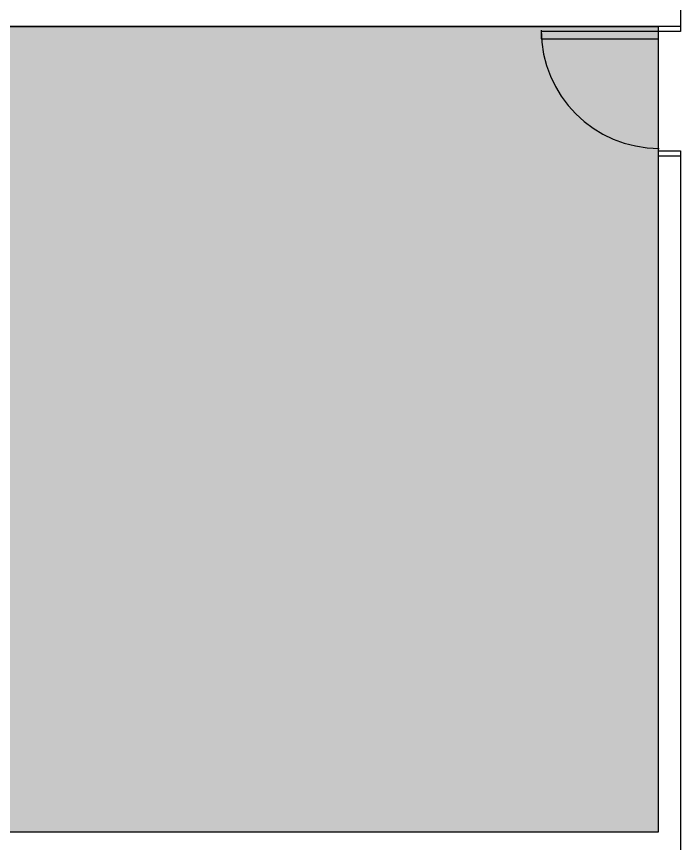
# Model space of a CAD drawing. Header units: inches. Extents: x 6 to 332, y 4 to 234.
# Drawn here: x 290.81 to 295.33, y 106.16 to 111.79 of the extents above; entities that cross this region are included whole.
import ezdxf

# ---------------------------------------------------------------- set-up
doc = ezdxf.new("R2010")
doc.units = ezdxf.units.IN
doc.header["$MEASUREMENT"] = 0
doc.layers.add('PDF_BASE', color=7, linetype='Continuous', true_color=0x767676)
doc.layers.add('PDF_COM_ALIMENTAÇÃO', color=7, linetype='Continuous', true_color=0xbe1e2d)

msp = doc.modelspace()

# ---------------------------------------------------------------- linework, layer by layer
at = {"layer": 'PDF_BASE', "lineweight": 25}
for points in [[(295.1739, 116.4948), (295.3263, 116.4948), (295.3263, 111.6857), (294.378, 111.6857), (294.378, 111.6349), (295.1739, 111.6349)], [(295.1739, 111.7196), (295.1739, 106.2333), (283.998, 106.2333)], [(295.3263, 111.7196), (283.998, 111.7196)], [(295.1739, 110.8729), (295.3263, 110.8729), (295.3263, 106.047), (294.378, 106.047), (294.378, 106.0131), (295.1739, 106.0131)], [(295.1739, 110.8391), (295.3263, 110.8391)]]:
    msp.add_lwpolyline(points, dxfattribs=at)
msp.add_arc((295.1824, 111.6942), 0.8043, 180, 270, dxfattribs=at)
at = {"layer": 'PDF_COM_ALIMENTAÇÃO', "color": 7, "lineweight": 25}
msp.add_lwpolyline([(295.1739, 106.2333), (283.998, 106.2333), (283.998, 111.7196), (295.1739, 111.7196)], close=True, dxfattribs=at)
at = {"layer": 'PDF_COM_ALIMENTAÇÃO', "transparency": 33554559}
for points in [[(283.998, 106.2333), (295.1739, 106.2333), (283.998, 111.7196)], [(295.1739, 106.2333), (283.998, 111.7196), (295.1739, 111.7196)]]:
    msp.add_solid(points, dxfattribs=at)

doc.saveas('drawing.dxf')
